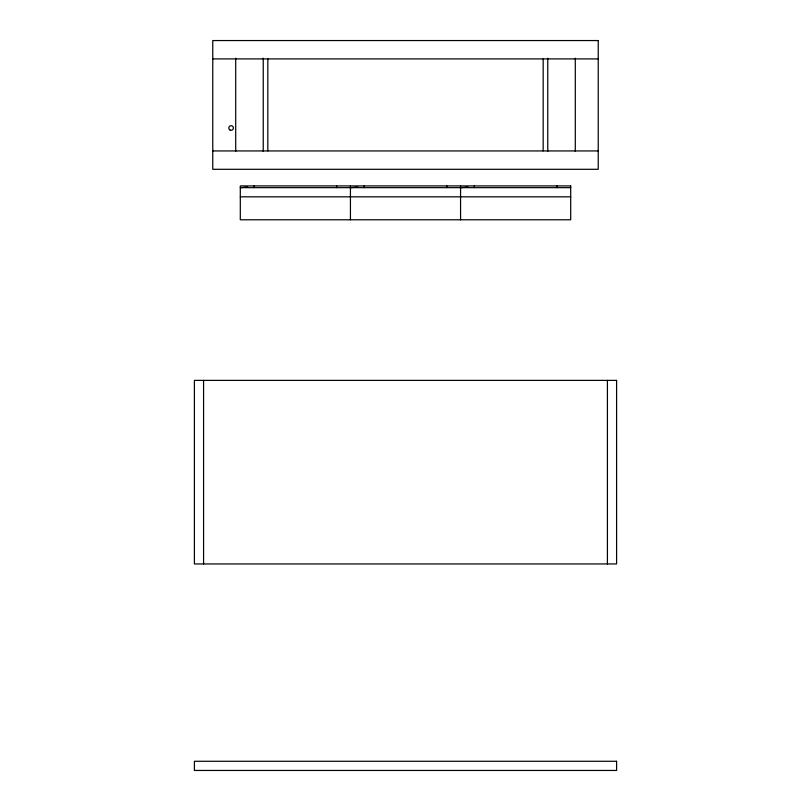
<?xml version="1.0" encoding="UTF-8"?>
<svg xmlns="http://www.w3.org/2000/svg" width="811" height="811" viewBox="0 0 811 811"><rect width="100%" height="100%" fill="white"/><g stroke="black" fill="none" stroke-linecap="round" stroke-linejoin="round"><path stroke-width="1.22" d="M247.75 187.077L240.299 187.655L570.701 187.655M350.433 187.655L357.894 187.077M460.567 187.655L468.028 187.077M212.766 58.909L598.234 58.909M212.766 150.937L598.234 150.937M240.299 196.83L570.701 196.83M607.419 380.389L607.419 563.949M575.293 58.189L575.293 151.404M556.934 185.922L556.934 187.655M547.76 58.189L547.76 151.404M543.167 58.909L543.167 150.937M474.334 185.922L474.334 187.655M460.567 185.922L460.567 219.781M446.8 185.922L446.8 187.655M364.2 185.922L364.2 187.655M350.433 185.922L350.433 219.781M336.666 185.922L336.666 187.655M267.833 58.909L267.833 150.937M263.24 58.189L263.24 151.404M254.066 185.922L254.066 187.655M235.707 58.189L235.707 151.404M203.581 380.389L203.581 563.949M598.234 40.55L212.766 40.55L212.766 169.296L598.234 169.296L598.234 40.55M570.701 185.922L240.299 185.922L240.299 219.781L570.701 219.781L570.701 185.922M616.593 380.389L194.407 380.389L194.407 563.949L616.593 563.949L616.593 380.389M616.593 761.276L194.407 761.276L194.407 770.45L616.593 770.45L616.593 761.276M229.969 129.983A2.291 2.291 0 0 0 233.416 127.996A2.291 2.291 0 0 0 229.969 126.009A2.291 2.291 0 0 0 229.969 129.983"/></g></svg>
